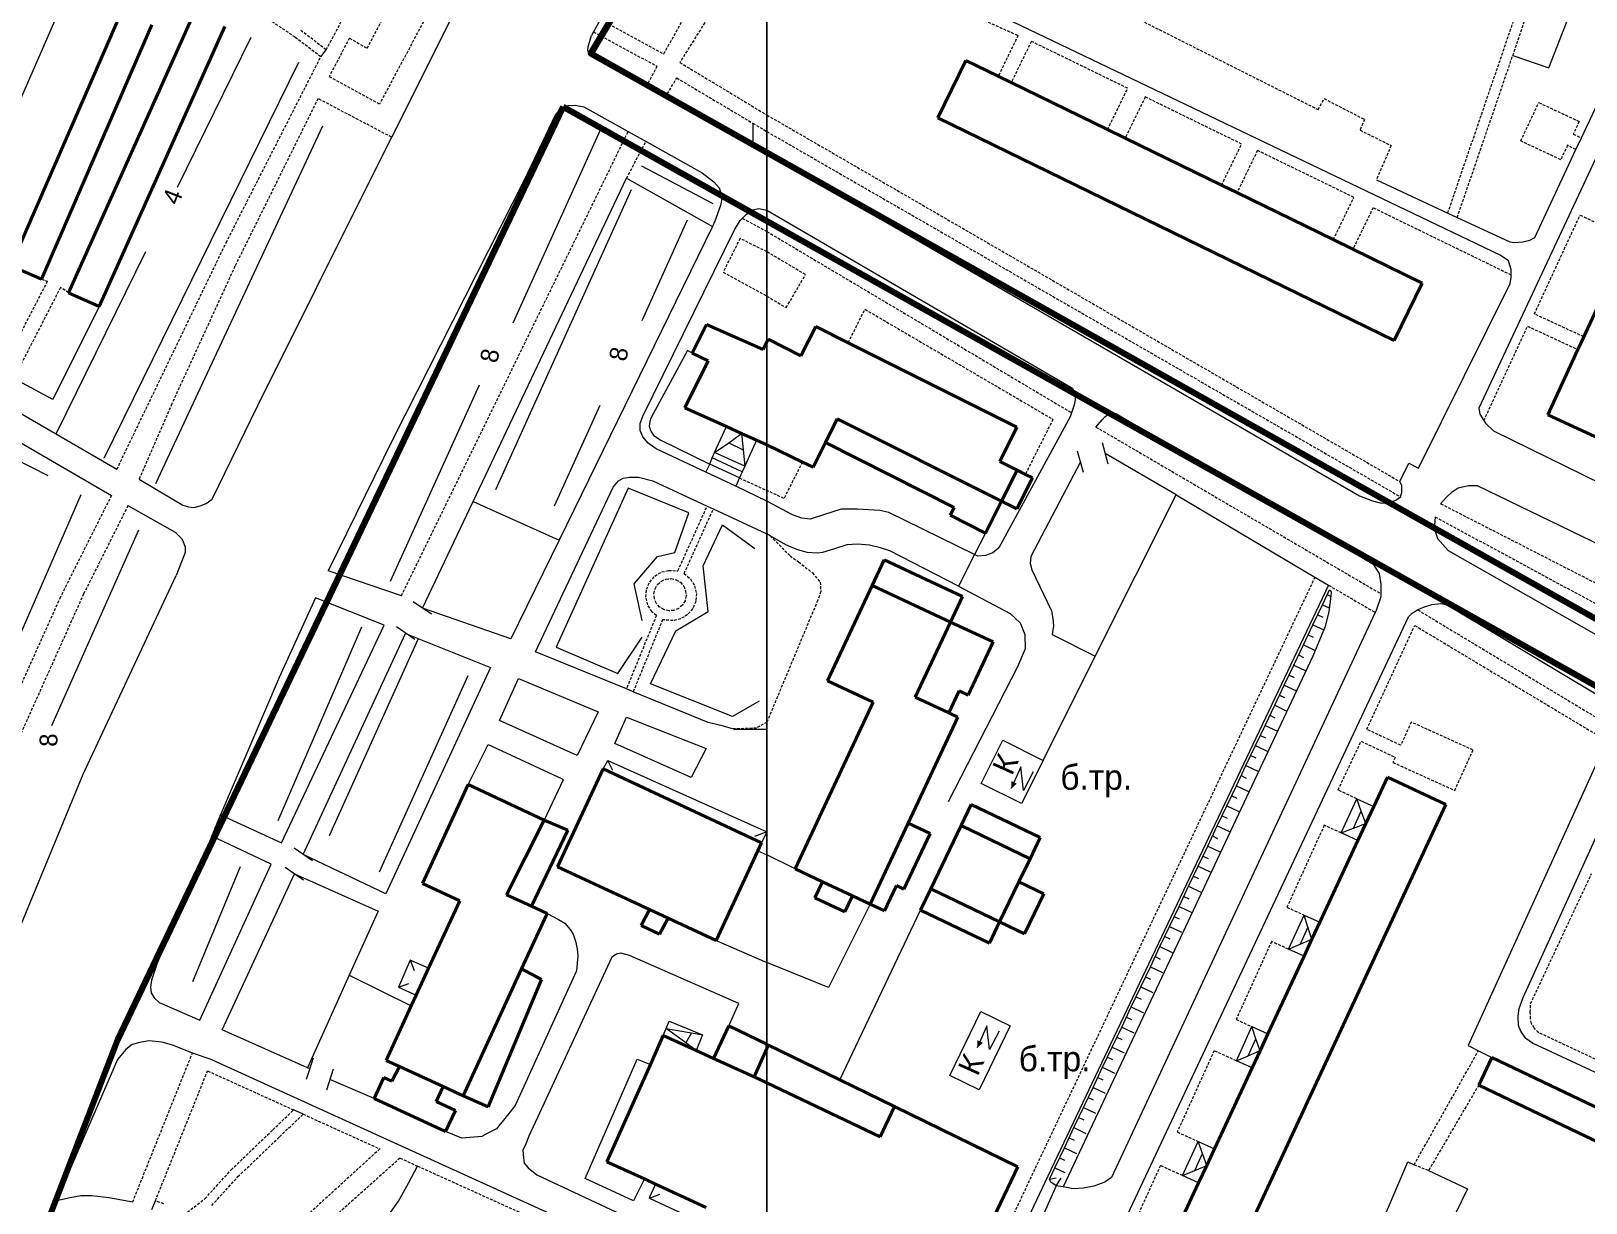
# Model space of a CAD drawing. Extents: x 1000 to 4000, y -5000 to -1000.
# Drawn here: x 1867.8 to 2147.1, y -2485 to -2274.6 of the extents above; entities that cross this region are included whole.
import ezdxf
from ezdxf.enums import TextEntityAlignment as Align

# ---------------------------------------------------------------- set-up
doc = ezdxf.new("R2010")
doc.units = 0
doc.header["$MEASUREMENT"] = 0
doc.linetypes.add('DASHED', pattern=[0.75, 0.5, -0.25])
for name, color, linetype in [('1', 7, 'CONTINUOUS'), ('11', 7, 'CONTINUOUS'), ('16', 7, 'CONTINUOUS'), ('17', 7, 'CONTINUOUS'), ('24', 7, 'CONTINUOUS'), ('37', 7, 'CONTINUOUS'), ('40', 7, 'CONTINUOUS'), ('42', 7, 'CONTINUOUS'), ('6', 7, 'CONTINUOUS'), ('7', 7, 'CONTINUOUS'), ('границы команд_1', 10, 'CONTINUOUS')]:
    doc.layers.add(name, color=color, linetype=linetype)
doc.styles.get("Standard").update_dxf_attribs({"font": 'txt', "height": 0.2})

msp = doc.modelspace()

# ---------------------------------------------------------------- linework, layer by layer
at = {"layer": '1', "color": 253, "linetype": 'Continuous', "lineweight": 0}
for p, q in [((2000, -3000), (2000, -2000)), ((2000, -2000), (2000, -3000)), ((2000, -2400), (1994.04, -2400))]:
    msp.add_line(p, q, dxfattribs=at)
at = {"layer": '11', "color": 253, "linetype": 'Continuous', "lineweight": 0}
for p, q in [((1947.22, -2359.03), (1974.78, -2300.99)), ((1974.78, -2300.99), (1990.21, -2309.64)), ((1880.03, -2324.02), (1871.68, -2340.71)), ((1871.68, -2340.71), (1864.67, -2336.97)), ((2061.31, -2352.36), (2060.27, -2348.5)), ((2056.34, -2351.93), (2047.39, -2368.92)), ((2056.87, -2353.86), (2055.82, -2350)), ((2073.51, -2357.83), (2060.78, -2350.44)), ((1938.12, -2378.19), (1947.22, -2359.03)), ((2059, -2386.82), (2073.51, -2357.83)), ((2073.51, -2357.83), (2098.46, -2372.64)), ((2039.26, -2364.74), (2037.31, -2368.59)), ((2037.31, -2368.59), (2034.43, -2374.27)), ((2047.39, -2368.92), (2047.3, -2370.22)), ((2047.3, -2370.22), (2047.58, -2371.34)), ((2047.58, -2371.34), (2051.11, -2378.69)), ((2034.43, -2374.27), (2043.72, -2379.2)), ((2100.92, -2374.1), (2050.45, -2480.23)), ((2098.46, -2372.64), (2100.92, -2374.1)), ((1939.76, -2379.32), (1936.47, -2377.06)), ((2043.72, -2379.2), (2045.49, -2380.87)), ((2051.11, -2378.69), (2051.39, -2380.08)), ((1936.75, -2383.86), (1933.45, -2381.59)), ((2045.49, -2380.87), (2046.32, -2382.92)), ((2051.48, -2381.38), (2051.26, -2382.94)), ((2051.39, -2380.08), (2051.48, -2381.38)), ((1916.71, -2422.45), (1935.06, -2382.79)), ((2046.42, -2385.52), (2045.02, -2388.77)), ((2046.32, -2382.92), (2046.42, -2385.52)), ((2051.26, -2382.94), (2059, -2386.82)), ((2049.61, -2405.57), (2059, -2386.82)), ((2045.02, -2388.77), (2032.58, -2413.01)), ((1918.36, -2423.58), (1915.06, -2421.32)), ((1998.38, -2421.79), (2000, -2422.54)), ((2005.08, -2425.04), (2000, -2422.54)), ((1902.12, -2453.97), (1915.1, -2425.93)), ((1916.75, -2427.06), (1913.45, -2424.8)), ((2018.57, -2431.35), (2011.07, -2446.34)), ((2013.1, -2462.94), (2027.6, -2432.44)), ((1990.89, -2437.9), (2000, -2441.83)), ((2011.07, -2446.34), (2000, -2441.83)), ((1917.45, -2460.76), (1902.12, -2453.97)), ((1918.48, -2459.04), (1917.25, -2462.84)), ((1917.87, -2460.94), (1917.45, -2460.76)), ((1922.1, -2460.99), (1920.87, -2464.8)), ((1929.45, -2466.28), (1921.49, -2462.89)), ((2050.45, -2480.23), (2037.28, -2508.22))]:
    msp.add_line(p, q, dxfattribs=at)
at = {"layer": '16', "color": 253, "linetype": 'Continuous', "lineweight": 0}
for p, q in [((2038.49, -2409.68), (2042.36, -2401.94)), ((2042.36, -2401.94), (2049.61, -2405.57)), ((2045.64, -2406.72), (2043.91, -2410.63)), ((2046.11, -2410.94), (2045.64, -2406.72)), ((2049.61, -2405.57), (2045.74, -2413.3)), ((2047.82, -2407.63), (2046.11, -2410.94)), ((2045.74, -2413.3), (2038.49, -2409.68)), ((2032.87, -2462.12), (2038.45, -2450.68)), ((2038.45, -2450.68), (2043.71, -2453.25)), ((2039.54, -2453.25), (2037.8, -2457.16)), ((2043.71, -2453.25), (2038.14, -2464.69)), ((2040.01, -2457.47), (2039.54, -2453.25)), ((2041.72, -2454.16), (2040.01, -2457.47)), ((2038.14, -2464.69), (2032.87, -2462.12))]:
    msp.add_line(p, q, dxfattribs=at)
for points in [[(2043.91, -2410.63), (2044.89, -2409.73), (2043.91, -2409.27)], [(2037.8, -2457.16), (2038.79, -2456.26), (2037.81, -2455.8)]]:
    msp.add_solid(points, dxfattribs=at)
at = {"layer": '24', "color": 253, "linetype": 'Continuous', "lineweight": 0}
for p, q in [((2194.47, -2199.95), (2127.9, -2342.32)), ((1982.03, -2250.86), (1968.83, -2274.71)), ((1879.05, -2256.63), (1848.83, -2325.81)), ((2146.35, -2293.76), (2164.55, -2254.97)), ((1932.59, -2293.64), (1946.81, -2265.29)), ((2131.76, -2314.83), (2042.9, -2272.29)), ((1967.88, -2277.36), (1968.48, -2275.36)), ((1968.83, -2274.71), (1968.48, -2275.36)), ((1919.85, -2279.18), (1920.82, -2277.92)), ((1967.85, -2278.11), (1967.88, -2277.36)), ((1968.17, -2278.75), (1967.85, -2278.11)), ((1968.95, -2279.46), (1968.17, -2278.75)), ((1978.26, -2284.57), (1968.95, -2279.46)), ((1981.71, -2286.47), (1978.26, -2284.57)), ((1997.48, -2295.13), (1981.71, -2286.47)), ((1961.99, -2289.55), (1956.4, -2301.36)), ((1961.99, -2289.55), (1963, -2288.47)), ((1963, -2288.47), (1964.37, -2287.95)), ((1964.37, -2287.95), (1965.53, -2287.9)), ((1965.53, -2287.9), (1967.09, -2288.15)), ((1967.09, -2288.15), (1975.08, -2292.6)), ((1975.08, -2292.6), (1978.28, -2294.38)), ((1929.69, -2299.41), (1932.59, -2293.64)), ((1978.28, -2294.38), (1988.39, -2300)), ((2000, -2296.52), (1997.48, -2295.13)), ((2137.95, -2311.65), (2145.36, -2295.86)), ((2145.36, -2295.86), (2146.35, -2293.76)), ((2000, -2296.52), (2106.45, -2358.04)), ((1908.54, -2341.83), (1929.69, -2299.41)), ((1956.4, -2301.36), (1932.81, -2347.85)), ((1988.39, -2300), (1990.44, -2301.62)), ((1990.44, -2301.62), (1991.4, -2302.75)), ((2109.49, -2301.28), (2122.32, -2307.26)), ((1991.4, -2302.75), (1991.93, -2304.32)), ((1991.93, -2304.32), (1991.68, -2305.9)), ((1991.68, -2305.9), (1990.65, -2308.73)), ((1996.27, -2307.51), (1997.49, -2306.69)), ((1997.49, -2306.69), (1998.47, -2306.45)), ((1998.47, -2306.45), (2000, -2306.71)), ((2000, -2306.71), (2054.88, -2338.68)), ((2122.32, -2307.26), (2124.03, -2308.05)), ((1990.21, -2309.64), (1962.67, -2366)), ((1990.65, -2308.73), (1990.21, -2309.64)), ((1994.16, -2310.27), (1995.22, -2308.56)), ((1995.22, -2308.56), (1995.58, -2308.2)), ((1995.58, -2308.2), (1996.27, -2307.51)), ((2124.03, -2308.05), (2133.45, -2312.44)), ((1977.72, -2343.71), (1994.16, -2310.27)), ((2133.45, -2312.44), (2134.33, -2312.54)), ((2134.33, -2312.54), (2135.8, -2312.44)), ((2135.8, -2312.44), (2137.07, -2312.14)), ((2137.07, -2312.14), (2137.95, -2311.65)), ((2133.23, -2315.81), (2131.76, -2314.83)), ((2133.72, -2317.38), (2133.23, -2315.81)), ((2133.72, -2318.4), (2133.72, -2317.38)), ((2133.72, -2318.75), (2133.72, -2318.4)), ((2117.05, -2353.05), (2133.52, -2319.93)), ((2133.52, -2319.93), (2133.72, -2318.75)), ((1985.71, -2331.94), (1979.15, -2344.06)), ((1986.59, -2332.39), (1985.71, -2331.94)), ((2054.88, -2338.68), (2055.41, -2339.68)), ((2055.41, -2340.79), (2055.23, -2341.72)), ((2055.41, -2339.68), (2055.41, -2340.79)), ((1862.48, -2341.22), (1883.21, -2353.26)), ((1900.36, -2358.65), (1908.54, -2341.83)), ((2054.74, -2343.12), (2054.49, -2343.86)), ((2055.23, -2341.72), (2054.74, -2343.12)), ((2060.77, -2343.8), (2061.33, -2343.43)), ((2061.33, -2343.43), (2061.98, -2343.24)), ((2061.98, -2343.24), (2062.71, -2343.26)), ((2062.71, -2343.26), (2108.86, -2370.25)), ((2127.9, -2342.32), (2128.1, -2343.39)), ((2128.1, -2343.39), (2128.81, -2344.53)), ((1861.12, -2345.72), (1882.24, -2357.95)), ((1977.21, -2345.06), (1977.72, -2343.71)), ((1977.21, -2346.28), (1977.21, -2345.06)), ((1977.69, -2347.42), (1977.21, -2346.28)), ((1978.98, -2344.71), (1978.82, -2345.52)), ((1978.82, -2345.52), (1979.15, -2346.41)), ((1979.15, -2344.06), (1978.98, -2344.71)), ((1979.15, -2346.41), (1979.63, -2347.15)), ((2054.49, -2343.86), (2041.66, -2367.38)), ((2059.12, -2345.68), (2060.26, -2344.36)), ((2060.26, -2344.36), (2060.77, -2343.8)), ((2128.81, -2344.53), (2129.08, -2344.96)), ((2129.08, -2344.96), (2130.55, -2346.34)), ((2130.55, -2346.34), (2154.53, -2358.17)), ((1932.81, -2347.85), (1921.18, -2371.53)), ((1978.67, -2348.56), (1977.69, -2347.42)), ((1980.13, -2349.62), (1978.67, -2348.56)), ((1979.63, -2347.15), (1980.85, -2347.96)), ((1980.85, -2347.96), (1989.77, -2352.33)), ((1989.04, -2353.77), (1980.13, -2349.62)), ((1974.17, -2354.87), (1975.31, -2354.7)), ((1975.31, -2354.7), (1976.93, -2354.7)), ((1976.93, -2354.7), (1979.53, -2355.35)), ((2113.69, -2355.46), (2115.32, -2352.19)), ((2115.32, -2352.19), (2117.05, -2353.05)), ((1887.19, -2355.07), (1895.09, -2359.71)), ((1958.42, -2386.06), (1972.38, -2356.49)), ((1972.38, -2356.49), (1973.36, -2355.35)), ((1973.36, -2355.35), (1974.17, -2354.87)), ((1979.53, -2355.35), (1989.26, -2359.88)), ((2000, -2358.99), (1994.4, -2356.28)), ((2114.07, -2356.27), (2113.69, -2355.46)), ((2113.81, -2358.2), (2114.07, -2357.45)), ((2114.07, -2357.45), (2114.07, -2356.27)), ((2122.11, -2358.27), (2123.09, -2357.29)), ((2123.09, -2357.29), (2124.17, -2356.6)), ((2124.17, -2356.6), (2126.03, -2356.21)), ((2126.03, -2356.21), (2127.6, -2356.21)), ((2127.6, -2356.21), (2150.12, -2367.09)), ((1885.21, -2359.8), (1893.7, -2364.59)), ((1895.09, -2359.71), (1896.07, -2359.99)), ((1896.07, -2359.99), (1897.04, -2360.13)), ((1897.04, -2360.13), (1898.15, -2359.85)), ((1898.15, -2359.85), (1899.27, -2359.43)), ((1899.27, -2359.43), (1900.36, -2358.65)), ((1989.26, -2359.88), (1990.37, -2360.4)), ((1990.37, -2360.4), (2000, -2364.89)), ((2004.62, -2361.48), (2000, -2358.99)), ((2106.45, -2358.04), (2108.77, -2358.96)), ((2108.77, -2358.96), (2110.43, -2359.36)), ((2110.43, -2359.36), (2111.9, -2359.26)), ((2111.9, -2359.26), (2112.99, -2358.81)), ((2112.99, -2358.81), (2113.81, -2358.2)), ((2121.04, -2359.45), (2122.11, -2358.27)), ((2006.3, -2362.03), (2004.62, -2361.48)), ((2007.79, -2362.22), (2006.3, -2362.03)), ((2010.19, -2361.47), (2007.79, -2362.22)), ((2013.32, -2360.43), (2010.19, -2361.47)), ((2016.25, -2360.43), (2013.32, -2360.43)), ((2020.31, -2360.68), (2016.25, -2360.43)), ((2021.88, -2361.05), (2020.31, -2360.68)), ((2037.31, -2368.59), (2021.88, -2361.05)), ((2120.05, -2361.81), (2119.96, -2363.28)), ((1893.7, -2364.59), (1894.81, -2365.7)), ((1894.81, -2365.7), (1895.09, -2366.12)), ((2000.6, -2365.23), (2000, -2364.89)), ((2003.41, -2366.85), (2000.6, -2365.23)), ((2119.96, -2363.28), (2120.05, -2364.36)), ((2120.05, -2364.36), (2120.45, -2365.73)), ((2120.45, -2365.73), (2122.42, -2367.85)), ((1895.51, -2368.21), (1893.85, -2372.37)), ((1895.09, -2366.12), (1895.51, -2367.23)), ((1895.51, -2367.23), (1895.51, -2368.21)), ((1962.67, -2366), (1954.01, -2383.74)), ((2005.36, -2367.68), (2003.41, -2366.85)), ((2007.22, -2368.24), (2005.36, -2367.68)), ((2009.08, -2368.34), (2007.22, -2368.24)), ((2009.99, -2368.21), (2009.08, -2368.34)), ((2012.13, -2367.56), (2009.99, -2368.21)), ((2014.36, -2366.81), (2012.13, -2367.56)), ((2016.26, -2366.69), (2014.36, -2366.81)), ((2018.45, -2366.91), (2016.26, -2366.69)), ((2020.4, -2367.37), (2018.45, -2366.91)), ((2022.07, -2367.93), (2020.4, -2367.37)), ((2034.43, -2374.27), (2022.07, -2367.93)), ((2037.87, -2368.86), (2037.31, -2368.59)), ((2039.26, -2368.76), (2037.87, -2368.86)), ((2040.56, -2368.3), (2039.26, -2368.76)), ((2041.66, -2367.38), (2040.56, -2368.3)), ((2122.42, -2367.85), (2158.59, -2388.46)), ((1934.32, -2375.99), (1921.18, -2371.53)), ((2108.86, -2370.25), (2109.99, -2371.97)), ((1877.14, -2408.02), (1893.85, -2372.37)), ((2109.99, -2371.97), (2110.27, -2373.92)), ((2110.27, -2373.92), (2110.27, -2375.6)), ((1918.87, -2376.38), (1912.36, -2390.66)), ((1931.23, -2381.26), (1918.87, -2376.38)), ((2110.27, -2376.15), (2109.43, -2378.66)), ((2110.27, -2375.6), (2110.27, -2376.15)), ((1954.01, -2383.74), (1938.12, -2378.19)), ((2059.4, -2498.58), (2115.29, -2379.79)), ((2109.29, -2378.97), (2061.91, -2480.45)), ((2109.43, -2378.66), (2109.29, -2378.97)), ((2115.29, -2379.79), (2115.94, -2379.14)), ((2115.94, -2379.14), (2116.91, -2378.52)), ((2116.91, -2378.52), (2117.98, -2378.02)), ((2117.98, -2378.02), (2119.47, -2377.56)), ((2119.47, -2377.56), (2121.07, -2377.39)), ((2121.07, -2377.39), (2122.23, -2377.59)), ((2122.23, -2377.59), (2150.74, -2394.7)), ((1912.8, -2420.34), (1931.23, -2381.26)), ((1935.06, -2382.79), (1950.35, -2388.89)), ((1974.75, -2392.73), (1958.42, -2386.06)), ((1912.36, -2390.66), (1901.85, -2415.34)), ((1950.35, -2388.89), (1931.51, -2429.54)), ((1951.94, -2398.4), (1955.39, -2390.84)), ((1955.39, -2390.84), (1969.68, -2396.86)), ((1975.97, -2393.23), (1974.75, -2392.73)), ((1989.43, -2398.73), (1975.97, -2393.23)), ((1965.9, -2404.66), (1951.94, -2398.4)), ((1969.68, -2396.86), (1965.9, -2404.66)), ((1972.69, -2402.53), (1974.75, -2397.81)), ((1974.75, -2397.81), (1989.09, -2403.42)), ((1992.19, -2399.38), (1989.43, -2398.73)), ((1993.81, -2399.87), (1992.19, -2399.38)), ((2150.89, -2402.02), (2125.98, -2456.76)), ((1946.3, -2409.91), (1949.91, -2402.71)), ((1949.91, -2402.71), (1963.22, -2408.88)), ((1986.41, -2408.62), (1972.69, -2402.53)), ((1989.09, -2403.42), (1986.41, -2408.62)), ((2135.89, -2448.16), (2156.43, -2402.8)), ((1856.71, -2457.51), (1877.14, -2408.02)), ((1963.38, -2409.05), (1959.97, -2416.27)), ((1963.22, -2408.88), (1963.38, -2409.05)), ((1901.85, -2415.34), (1900.25, -2419.19)), ((1901.85, -2415.34), (1912.8, -2420.34)), ((1900.25, -2419.19), (1890.46, -2441.99)), ((1910.94, -2424.21), (1900.25, -2419.19)), ((1898.13, -2452.2), (1910.94, -2424.21)), ((1931.51, -2429.54), (1916.71, -2422.45)), ((1915.1, -2425.93), (1930.14, -2432.66)), ((1930.14, -2432.66), (1924.95, -2444.15)), ((1960.51, -2433.05), (1962.57, -2434.11)), ((1962.57, -2434.11), (1963.68, -2434.81)), ((1963.68, -2434.81), (1964.66, -2435.92)), ((1964.66, -2435.92), (1965.21, -2436.76)), ((1965.21, -2436.76), (1965.63, -2438.01)), ((1965.63, -2438.01), (1965.91, -2439.41)), ((1972.11, -2440.89), (1957.25, -2473.03)), ((1966.05, -2440.66), (1965.77, -2443.32)), ((1965.91, -2439.41), (1966.05, -2440.66)), ((1972.95, -2440.34), (1972.11, -2440.89)), ((1973.78, -2440.2), (1972.95, -2440.34)), ((1975.32, -2440.61), (1973.78, -2440.2)), ((1994.93, -2449.21), (1975.32, -2440.61)), ((1890.46, -2441.99), (1889.45, -2445.05)), ((1924.95, -2444.15), (1917.45, -2460.76)), ((1924.95, -2444.15), (1936.09, -2449.66)), ((1965.77, -2443.32), (1954.77, -2467.54)), ((1889.45, -2445.05), (1889.28, -2446.27)), ((1889.28, -2446.27), (1889.36, -2447.32)), ((1889.36, -2447.32), (1889.93, -2448.22)), ((1889.93, -2448.22), (1890.83, -2449.03)), ((1890.83, -2449.03), (1898.13, -2452.2)), ((1993.18, -2453.2), (1994.93, -2449.21)), ((2135.14, -2450.11), (2135.89, -2448.16)), ((2134.96, -2451.51), (2135.14, -2450.11)), ((2135.05, -2453.18), (2134.96, -2451.51)), ((2135.42, -2454.2), (2135.05, -2453.18)), ((2136.35, -2455.5), (2135.42, -2454.2)), ((1884.82, -2457.49), (1883.34, -2459.3)), ((1885.95, -2456.59), (1884.82, -2457.49)), ((1887.33, -2456.19), (1885.95, -2456.59)), ((1888.96, -2455.94), (1887.33, -2456.19)), ((1890.78, -2456.09), (1888.96, -2455.94)), ((1891.57, -2456.2), (1890.78, -2456.09)), ((1893.37, -2456.76), (1891.57, -2456.2)), ((1896.77, -2458.15), (1893.37, -2456.76)), ((1900.31, -2459.32), (1896.77, -2458.15)), ((2125.98, -2456.76), (2127.83, -2457.69)), ((2127.83, -2457.69), (2130.26, -2458.91)), ((2137.56, -2456.34), (2136.35, -2455.5)), ((2181.12, -2476.73), (2137.56, -2456.34)), ((1883.34, -2459.3), (1872.35, -2484.62)), ((1900.31, -2459.32), (1975.06, -2493.3)), ((1967.37, -2480.64), (1976.69, -2459.2)), ((1976.69, -2459.2), (1979.07, -2460.16)), ((1916.67, -2469.09), (1914.97, -2468.32)), ((1953.65, -2468.94), (1952.68, -2470.19)), ((1954.77, -2467.54), (1953.65, -2468.94)), ((1951.43, -2471.73), (1950.31, -2472.28)), ((1951.84, -2471.17), (1951.43, -2471.73)), ((1952.68, -2470.19), (1951.84, -2471.17)), ((1945.16, -2473.4), (1942.28, -2472.2)), ((1948.78, -2473.12), (1945.16, -2473.4)), ((1949.76, -2472.56), (1948.78, -2473.12)), ((1950.31, -2472.28), (1949.76, -2472.56)), ((1956.69, -2474.42), (1956.13, -2475.53)), ((1957.25, -2473.03), (1956.69, -2474.42)), ((1956.13, -2475.53), (1956.27, -2476.93)), ((1956.27, -2476.93), (1956.41, -2477.91)), ((1956.41, -2477.91), (1957.11, -2478.74)), ((1957.11, -2478.74), (1958.64, -2480)), ((1958.64, -2480), (2000, -2499.25)), ((2061.91, -2480.45), (2060.7, -2481.29)), ((1976, -2484.68), (1967.37, -2480.64)), ((1977.98, -2480.73), (1976, -2484.68)), ((2051.96, -2481.94), (2047.04, -2493)), ((2053.21, -2482.16), (2051.96, -2481.94)), ((2055.03, -2482.49), (2053.21, -2482.16)), ((2056.89, -2482.4), (2055.03, -2482.49)), ((2058.75, -2482.03), (2056.89, -2482.4)), ((2060.7, -2481.29), (2058.75, -2482.03)), ((1872.35, -2484.62), (1874.8, -2484.05)), ((1874.8, -2484.05), (1876.75, -2483.72)), ((1876.75, -2483.72), (1878.69, -2483.72)), ((1878.69, -2483.72), (1881.78, -2484.05)), ((1881.78, -2484.05), (1886.05, -2484.85)), ((1889.51, -2486.22), (1890.13, -2484.66))]:
    msp.add_line(p, q, dxfattribs=at)
at = {"layer": '24', "color": 253, "linetype": 'DASHED', "lineweight": 0}
for p, q in [((2122.32, -2307.26), (2143.8, -2244.56)), ((2000, -2255.27), (1984.35, -2280.21)), ((2000, -2255.27), (2045.13, -2275.36)), ((1920.82, -2277.92), (1929.18, -2262.31)), ((1991.54, -2260.57), (1981.45, -2278.66)), ((2134, -2278.95), (2139.96, -2261.56)), ((1928.17, -2277.65), (1934.99, -2264.83)), ((1941.12, -2267.61), (1930.4, -2287.68)), ((1915.26, -2275.69), (1906.2, -2269.56)), ((2060.44, -2269.26), (2099.02, -2288.66)), ((1972.18, -2273.64), (1981.45, -2278.66)), ((1919.85, -2279.18), (1915.26, -2275.69)), ((1920.82, -2277.92), (1916.23, -2274.44)), ((1925, -2275.84), (1921.34, -2282.74)), ((1925, -2275.84), (1928.17, -2277.65)), ((1968.83, -2274.71), (1980.25, -2280.88)), ((2045.13, -2275.36), (2041.56, -2282.67)), ((2047.51, -2276.41), (2043.9, -2283.81)), ((2064.82, -2284.85), (2047.51, -2276.41)), ((1902.84, -2312.56), (1919.85, -2279.18)), ((2124.03, -2308.05), (2134, -2278.95)), ((1980.25, -2280.88), (1978.26, -2284.57)), ((1984.35, -2280.21), (2000, -2289.64)), ((1930.4, -2287.68), (1921.34, -2282.74)), ((1981.71, -2286.47), (1983.79, -2282.99)), ((1983.79, -2282.99), (1997.48, -2291.12)), ((2061.21, -2292.25), (2064.82, -2284.85)), ((1919.35, -2286.69), (1904.43, -2316.8)), ((1932.59, -2293.64), (1919.35, -2286.69)), ((2067.97, -2286.4), (2064.37, -2293.79)), ((2085.28, -2294.85), (2067.97, -2286.4)), ((2099.02, -2288.66), (2100.1, -2286.7)), ((2100.1, -2286.7), (2107.34, -2290.42)), ((2135.44, -2294.31), (2138.68, -2287.41)), ((2138.68, -2287.41), (2145.93, -2290.81)), ((2000, -2289.64), (2113.69, -2355.46)), ((2107.34, -2290.42), (2106.56, -2292.38)), ((1934.32, -2375.99), (1975.08, -2292.6)), ((1997.48, -2291.12), (2000, -2292.62)), ((2000, -2292.62), (2113.81, -2358.2)), ((2106.56, -2292.38), (2112.14, -2295.12)), ((2145.93, -2290.81), (2144.87, -2293.06)), ((2144.87, -2293.06), (2146.35, -2293.76)), ((1974.78, -2300.99), (1978.28, -2294.38)), ((2081.68, -2302.24), (2085.28, -2294.85)), ((2088.14, -2296.01), (2084.45, -2303.59)), ((2105.45, -2304.45), (2088.14, -2296.01)), ((2112.14, -2295.12), (2109.49, -2301.28)), ((2142.62, -2297.67), (2135.44, -2294.31)), ((2143.84, -2295.07), (2142.62, -2297.67)), ((2145.36, -2295.86), (2143.84, -2295.07)), ((2101.76, -2312.03), (2105.45, -2304.45)), ((2108.9, -2306.3), (2105.27, -2313.74)), ((2133.72, -2318.4), (2108.9, -2306.3)), ((1995.58, -2308.2), (2000, -2310.57)), ((2137.88, -2325.37), (2146.09, -2307.62)), ((2146.09, -2307.62), (2154.96, -2311.72)), ((1883.21, -2353.26), (1902.84, -2312.56)), ((1995.18, -2311.81), (1992.13, -2317.88)), ((2000, -2314.22), (1995.18, -2311.81)), ((2000, -2310.57), (2054.74, -2343.12)), ((2006.93, -2318.3), (2000, -2314.22)), ((1904.43, -2316.8), (1893.08, -2341.52)), ((1992.13, -2317.88), (2000, -2322.18)), ((2003.46, -2324.24), (2006.93, -2318.3)), ((1870.71, -2319.51), (1862.35, -2335.73)), ((1873.08, -2320.63), (1864.67, -2336.97)), ((1869.65, -2319.13), (1870.71, -2319.51)), ((1874.54, -2321.55), (1873.08, -2320.63)), ((2000, -2322.18), (2003.46, -2324.24)), ((2014.6, -2330.54), (2017.61, -2324.54)), ((2017.61, -2324.54), (2051.39, -2344.3)), ((2146.76, -2329.47), (2137.88, -2325.37)), ((2128.81, -2344.53), (2136.65, -2327.58)), ((2136.65, -2327.58), (2145.7, -2331.76)), ((1893.08, -2341.52), (1887.19, -2355.07)), ((2051.39, -2344.3), (2046.43, -2354.18)), ((2059.12, -2345.68), (2110.27, -2375.6)), ((2006.38, -2351.97), (2003.06, -2358.51)), ((1995.05, -2354.83), (2000, -2357.08)), ((2003.06, -2358.51), (2000, -2357.08)), ((1882.24, -2357.95), (1873.06, -2376.22)), ((1885.21, -2359.8), (1877.24, -2375.66)), ((1984.01, -2371.5), (1989.26, -2359.88)), ((1985.13, -2371.99), (1990.37, -2360.4)), ((2121.04, -2359.45), (2149.78, -2374.15)), ((2120.05, -2361.81), (2215.87, -2413.61)), ((2000.6, -2365.23), (2004.15, -2368.8)), ((1981.08, -2371.7), (1982.33, -2371.45)), ((1982.33, -2371.45), (1984.01, -2371.5)), ((2004.15, -2368.8), (2005.68, -2369.91)), ((2005.68, -2369.91), (2008.19, -2371.87)), ((1978.39, -2374.83), (1978.94, -2373.52)), ((1978.94, -2373.52), (1979.87, -2372.44)), ((1979.87, -2372.44), (1981.08, -2371.7)), ((1979.9, -2374.72), (1980.36, -2373.94)), ((1980.36, -2373.94), (1981.04, -2373.35)), ((1981.04, -2373.35), (1981.88, -2372.99)), ((1981.88, -2372.99), (1982.78, -2372.91)), ((1982.78, -2372.91), (1983.67, -2373.11)), ((1983.67, -2373.11), (1984.45, -2373.57)), ((1984.45, -2373.57), (1985.05, -2374.25)), ((1985.05, -2374.25), (1985.4, -2375.09)), ((1985.13, -2371.99), (1986.27, -2372.97)), ((1986.27, -2372.97), (1987.01, -2374.18)), ((1987.01, -2374.18), (1987.34, -2375.57)), ((2008.19, -2371.87), (2009.58, -2373.54)), ((2009.58, -2373.54), (2009.67, -2375.22)), ((2098.46, -2372.64), (2048.09, -2479.02)), ((2100.92, -2374.1), (2109.29, -2378.97)), ((1873.06, -2376.22), (1859.44, -2406.55)), ((1877.24, -2375.66), (1863.61, -2405.99)), ((1978.27, -2376.25), (1978.39, -2374.83)), ((1978.6, -2377.63), (1978.27, -2376.25)), ((1979.7, -2375.61), (1979.9, -2374.72)), ((1979.78, -2376.51), (1979.7, -2375.61)), ((1980.14, -2377.35), (1979.78, -2376.51)), ((1985.29, -2376.88), (1984.82, -2377.66)), ((1985.49, -2375.99), (1985.29, -2376.88)), ((1985.4, -2375.09), (1985.49, -2375.99)), ((1987.22, -2376.98), (1986.67, -2378.3)), ((1987.34, -2375.57), (1987.22, -2376.98)), ((2009.12, -2376.8), (2000, -2398.66)), ((2009.67, -2375.22), (2009.12, -2376.8)), ((1980.14, -2379.54), (1974.75, -2392.73)), ((1979.34, -2378.85), (1978.6, -2377.63)), ((1980.14, -2379.54), (1979.34, -2378.85)), ((1980.73, -2378.03), (1980.14, -2377.35)), ((1981.52, -2378.49), (1980.73, -2378.03)), ((1982.4, -2378.7), (1981.52, -2378.49)), ((1983.3, -2378.61), (1982.4, -2378.7)), ((1984.14, -2378.25), (1983.3, -2378.61)), ((1984.82, -2377.66), (1984.14, -2378.25)), ((1985.75, -2379.37), (1984.53, -2380.11)), ((1986.67, -2378.3), (1985.75, -2379.37)), ((2116.91, -2378.52), (2151.9, -2399.57)), ((1981.26, -2380.29), (1975.97, -2393.23)), ((1983.15, -2380.44), (1981.26, -2380.29)), ((1984.53, -2380.11), (1983.15, -2380.44)), ((2107.78, -2399.97), (2116.39, -2381.32)), ((2116.39, -2381.32), (2150.89, -2402.02)), ((2000, -2398.66), (1998.13, -2399.75)), ((2115.76, -2398.67), (2113.87, -2402.84)), ((2126.86, -2403.7), (2115.76, -2398.67)), ((1995.11, -2399.87), (1993.81, -2399.87)), ((1998.13, -2399.75), (1995.11, -2399.87)), ((2102.62, -2410.88), (2106.75, -2402.11)), ((2106.75, -2402.11), (2112.89, -2405)), ((2113.87, -2402.84), (2107.78, -2399.97)), ((2112.89, -2405), (2112.48, -2405.92)), ((2123.57, -2410.95), (2126.86, -2403.7)), ((2112.48, -2405.92), (2123.57, -2410.95)), ((2105.96, -2412.45), (2102.62, -2410.88)), ((1900.25, -2419.19), (1901.85, -2415.34)), ((2100.13, -2417.2), (2093.43, -2431.93)), ((2103.18, -2418.59), (2100.13, -2417.2)), ((2137.21, -2449.22), (2148.16, -2425.89)), ((2093.43, -2431.93), (2096.5, -2433.32)), ((2090.66, -2438.08), (2084.3, -2452.09)), ((2093.71, -2439.46), (2090.66, -2438.08)), ((2137.14, -2450.78), (2137.21, -2449.22)), ((2084.3, -2452.09), (2087.12, -2453.37)), ((2137.19, -2451.94), (2137.14, -2450.78)), ((2137.37, -2452.82), (2137.19, -2451.94)), ((2137.84, -2453.61), (2137.37, -2452.82)), ((2138.6, -2454.42), (2137.84, -2453.61)), ((2163.11, -2465.89), (2138.6, -2454.42)), ((1886.05, -2484.85), (1896.77, -2458.15)), ((2080.35, -2457.7), (2073.72, -2472.29)), ((2084.34, -2459.51), (2080.35, -2457.7)), ((2116.27, -2478.2), (2127.83, -2457.69)), ((1890.13, -2484.66), (1899.5, -2461.32)), ((1899.5, -2461.32), (1914.97, -2468.32)), ((2127.89, -2463.86), (2118.87, -2479.22)), ((1911.23, -2471.91), (1914.97, -2468.32)), ((1912.45, -2473.13), (1916.67, -2469.09)), ((1916.67, -2469.09), (1930.45, -2475.33)), ((1903.75, -2479.09), (1911.23, -2471.91)), ((1904.97, -2480.31), (1912.45, -2473.13)), ((2073.72, -2472.29), (2077.47, -2473.99)), ((1930.45, -2475.33), (1903.26, -2500.16)), ((1934.09, -2476.98), (1906.19, -2501.93)), ((1934.09, -2476.98), (1937.24, -2478.41)), ((1899.03, -2484.28), (1903.75, -2479.09)), ((1900.25, -2485.5), (1904.97, -2480.31)), ((1937.24, -2478.41), (1972.26, -2494.26)), ((2048.09, -2479.02), (2034.91, -2507.02)), ((2070.7, -2478.32), (2064.5, -2491.95)), ((2074.68, -2480.13), (2070.7, -2478.32)), ((2118.87, -2479.22), (2116.27, -2478.2)), ((1891.65, -2485.2), (1890.13, -2484.66)), ((1895.29, -2487.13), (1899.03, -2484.28))]:
    msp.add_line(p, q, dxfattribs=at)
at = {"layer": '37', "color": 253, "linetype": 'Continuous', "lineweight": 0}
for p, q in [((2099.82, -2377.59), (2101.09, -2374.9)), ((2100.67, -2375.78), (2101.32, -2376.09)), ((2101.33, -2376.03), (2100.96, -2378.82)), ((2101.09, -2374.9), (2101.28, -2375.02)), ((2101.28, -2375.02), (2101.39, -2375.32)), ((2101.39, -2375.32), (2101.33, -2376.03)), ((2098.1, -2381.2), (2099.82, -2377.59)), ((2098.96, -2379.39), (2099.86, -2379.82)), ((2099.82, -2377.59), (2101.04, -2378.17)), ((2100.96, -2378.82), (2100.31, -2381.51)), ((2096.38, -2384.81), (2098.1, -2381.2)), ((2100.31, -2381.51), (2098.08, -2386.81)), ((2098.1, -2381.2), (2100.05, -2382.12)), ((2094.66, -2388.42), (2096.38, -2384.81)), ((2096.38, -2384.81), (2098.5, -2385.82)), ((2097.24, -2383), (2098.14, -2383.43)), ((2098.08, -2386.81), (2053.21, -2482.16)), ((2095.52, -2386.62), (2096.42, -2387.05)), ((2092.94, -2392.03), (2094.66, -2388.42)), ((2093.8, -2390.23), (2094.71, -2390.66)), ((2094.66, -2388.42), (2096.83, -2389.45)), ((2091.23, -2395.65), (2092.94, -2392.03)), ((2092.09, -2393.84), (2092.99, -2394.27)), ((2092.94, -2392.03), (2095.13, -2393.07)), ((2089.51, -2399.26), (2091.23, -2395.65)), ((2091.23, -2395.65), (2093.43, -2396.69)), ((2087.79, -2402.87), (2089.51, -2399.26)), ((2089.51, -2399.26), (2091.72, -2400.31)), ((2090.37, -2397.45), (2091.27, -2397.88)), ((2088.65, -2401.07), (2089.55, -2401.49)), ((2086.07, -2406.48), (2087.79, -2402.87)), ((2086.93, -2404.68), (2087.84, -2405.11)), ((2087.79, -2402.87), (2090.02, -2403.93)), ((2084.36, -2410.1), (2086.07, -2406.48)), ((2086.07, -2406.48), (2088.32, -2407.55)), ((2082.64, -2413.71), (2084.36, -2410.1)), ((2084.36, -2410.1), (2086.52, -2411.13)), ((2085.21, -2408.29), (2086.12, -2408.72)), ((2083.5, -2411.9), (2084.4, -2412.33)), ((2080.92, -2417.32), (2082.64, -2413.71)), ((2081.78, -2415.51), (2082.68, -2415.94)), ((2082.64, -2413.71), (2084.8, -2414.74)), ((2079.2, -2420.93), (2080.92, -2417.32)), ((2080.92, -2417.32), (2083.09, -2418.35)), ((2077.48, -2424.55), (2079.2, -2420.93)), ((2079.2, -2420.93), (2081.37, -2421.96)), ((2080.06, -2419.13), (2080.96, -2419.56)), ((2075.77, -2428.16), (2077.48, -2424.55)), ((2077.48, -2424.55), (2079.65, -2425.58)), ((2078.34, -2422.74), (2079.25, -2423.17)), ((2076.62, -2426.35), (2077.53, -2426.78)), ((2074.05, -2431.77), (2075.77, -2428.16)), ((2074.91, -2429.97), (2075.81, -2430.39)), ((2075.77, -2428.16), (2077.93, -2429.19)), ((2072.33, -2435.38), (2074.05, -2431.77)), ((2074.05, -2431.77), (2076.22, -2432.8)), ((2070.61, -2438.99), (2072.33, -2435.38)), ((2072.33, -2435.38), (2074.5, -2436.41)), ((2073.19, -2433.58), (2074.09, -2434.01)), ((2071.47, -2437.19), (2072.38, -2437.62)), ((2068.89, -2442.61), (2070.61, -2438.99)), ((2069.75, -2440.8), (2070.66, -2441.23)), ((2070.61, -2438.99), (2072.78, -2440.03)), ((2067.18, -2446.22), (2068.89, -2442.61)), ((2068.89, -2442.61), (2071.06, -2443.64)), ((2065.46, -2449.83), (2067.18, -2446.22)), ((2067.18, -2446.22), (2069.34, -2447.25)), ((2068.04, -2444.41), (2068.94, -2444.84)), ((2066.32, -2448.03), (2067.22, -2448.46)), ((2063.74, -2453.45), (2065.46, -2449.83)), ((2064.6, -2451.64), (2065.5, -2452.07)), ((2065.46, -2449.83), (2067.63, -2450.86)), ((2062.02, -2457.06), (2063.74, -2453.45)), ((2062.88, -2455.25), (2063.79, -2455.68)), ((2063.74, -2453.45), (2065.91, -2454.48)), ((2060.31, -2460.67), (2062.02, -2457.06)), ((2062.02, -2457.06), (2064.19, -2458.09)), ((2058.59, -2464.28), (2060.31, -2460.67)), ((2060.31, -2460.67), (2062.47, -2461.7)), ((2061.17, -2458.86), (2062.07, -2459.29)), ((2059.45, -2462.48), (2060.35, -2462.91)), ((2056.87, -2467.89), (2058.59, -2464.28)), ((2057.73, -2466.09), (2058.63, -2466.52)), ((2058.59, -2464.28), (2060.76, -2465.31)), ((2055.15, -2471.51), (2056.87, -2467.89)), ((2056.87, -2467.89), (2059.04, -2468.93)), ((2053.44, -2475.12), (2055.15, -2471.51)), ((2055.15, -2471.51), (2057.32, -2472.54)), ((2056.01, -2469.7), (2056.91, -2470.13)), ((2054.3, -2473.31), (2055.2, -2473.74)), ((2051.72, -2478.73), (2053.44, -2475.12)), ((2052.58, -2476.93), (2053.48, -2477.36)), ((2053.44, -2475.12), (2055.6, -2476.15)), ((2050.74, -2480.79), (2051.72, -2478.73)), ((2051.72, -2478.73), (2053.51, -2479.59)), ((2050.74, -2480.79), (2051.99, -2480.55)), ((2051, -2481.28), (2050.74, -2480.79)), ((2051.96, -2481.94), (2051, -2481.28)), ((2051.96, -2481.94), (2052.84, -2480.6))]:
    msp.add_line(p, q, dxfattribs=at)
at = {"layer": '40', "color": 253, "linetype": 'Continuous', "lineweight": 0}
for p, q in [((2140.48, -2281.16), (2147.13, -2264.02)), ((1907.3, -2275.72), (1894.03, -2302.68)), ((2134, -2278.95), (2140.48, -2281.16)), ((1915.84, -2280.22), (1880.84, -2351.35)), ((1920.18, -2291.62), (1890.14, -2355.89)), ((1954.43, -2326.99), (1970.37, -2291.74)), ((1997.48, -2291.12), (1997.48, -2295.13)), ((1977.49, -2298.8), (1990.3, -2305.56)), ((1951.29, -2356.93), (1975.66, -2303.01)), ((1977.59, -2326.54), (1985.76, -2308.46)), ((1888.36, -2314.21), (1872.3, -2346.84)), ((1932.4, -2373.35), (1948.34, -2338.1)), ((1961.85, -2359.85), (1970.03, -2341.77)), ((1861.13, -2349.45), (1870.82, -2354.39)), ((1975.06, -2356.69), (1962.11, -2385.21)), ((1986, -2361.08), (1975.06, -2356.69)), ((1876.73, -2357.88), (1858.97, -2398.65)), ((1947.22, -2359.03), (1962.67, -2366)), ((1983.44, -2368.2), (1986, -2361.08)), ((1887.07, -2364.18), (1871.48, -2399.34)), ((1988.55, -2370.58), (1992.02, -2363.27)), ((1992.02, -2363.27), (1997.85, -2367.47)), ((1980.34, -2368.94), (1983.44, -2368.2)), ((1976.15, -2373.87), (1980.34, -2368.94)), ((1989.46, -2378.81), (1988.55, -2370.58)), ((1977.61, -2380.45), (1976.15, -2373.87)), ((1983.63, -2382.28), (1989.46, -2378.81)), ((1912.17, -2416.34), (1927.25, -2381.57)), ((1979.07, -2391.79), (1983.63, -2382.28)), ((1921.39, -2419.04), (1937.33, -2383.78)), ((1962.11, -2385.21), (1973.23, -2389.96)), ((1973.23, -2389.96), (1977.56, -2383.43)), ((1930.38, -2425.56), (1946.32, -2390.31)), ((1993.84, -2397.64), (1979.07, -2391.79)), ((1998.58, -2394.9), (1993.84, -2397.64)), ((1896.83, -2445.25), (1905.45, -2424.58)), ((2094.91, -2525.13), (2115.16, -2477.64)), ((2115.16, -2477.64), (2116.27, -2478.2)), ((1935.62, -2481.49), (1937.24, -2478.41)), ((2118.87, -2479.22), (2125.84, -2482.48)), ((1933.79, -2484.7), (1935.62, -2481.49)), ((2125.84, -2482.48), (2112.65, -2509.72)), ((1931.66, -2487.75), (1933.79, -2484.7))]:
    msp.add_line(p, q, dxfattribs=at)
at = {"layer": '6', "color": 253, "linetype": 'Continuous', "lineweight": 40}
for p, q in [((1864.19, -2316.75), (1884.02, -2271.1)), ((1889.49, -2273.47), (1869.65, -2319.13)), ((1874.54, -2321.55), (1897.08, -2271.27)), ((1902.58, -2273.73), (1880.03, -2324.02)), ((2030.72, -2290.16), (2035.76, -2279.84)), ((2035.76, -2279.84), (2041.56, -2282.67)), ((2041.56, -2282.67), (2043.9, -2283.81)), ((2043.9, -2283.81), (2061.21, -2292.25)), ((2112.7, -2330.15), (2030.72, -2290.16)), ((2061.21, -2292.25), (2064.37, -2293.79)), ((2064.37, -2293.79), (2081.68, -2302.24)), ((2081.68, -2302.24), (2084.45, -2303.59)), ((2084.45, -2303.59), (2101.76, -2312.03)), ((2101.76, -2312.03), (2105.27, -2313.74)), ((2146.76, -2329.47), (2154.96, -2311.72)), ((2105.27, -2313.74), (2117.74, -2319.83)), ((1869.65, -2319.13), (1864.19, -2316.75)), ((2117.74, -2319.83), (2112.7, -2330.15)), ((1880.03, -2324.02), (1874.54, -2321.55)), ((1986.59, -2332.39), (1989.16, -2327.24)), ((1989.16, -2327.24), (1999.34, -2331.73)), ((2006.11, -2332.88), (2008.76, -2327.6)), ((2008.76, -2327.6), (2014.6, -2330.54)), ((2145.7, -2331.76), (2146.76, -2329.47)), ((1989.47, -2333.8), (1986.59, -2332.39)), ((1999.34, -2331.73), (2000, -2330.36)), ((2000, -2330.36), (2000.21, -2329.92)), ((2000.21, -2329.92), (2006.11, -2332.88)), ((2014.6, -2330.54), (2044.9, -2345.73)), ((2140.28, -2343.47), (2145.7, -2331.76)), ((1985.26, -2342.23), (1989.47, -2333.8)), ((1992.73, -2345.6), (1985.26, -2342.23)), ((2151.07, -2348.46), (2140.28, -2343.47)), ((1995.43, -2346.82), (1992.73, -2345.6)), ((2012.64, -2344.19), (2010.52, -2348.43)), ((2042.16, -2359.01), (2012.64, -2344.19)), ((2044.9, -2345.73), (2041.82, -2351.86)), ((1998.12, -2348.03), (1995.43, -2346.82)), ((2000, -2348.88), (1998.12, -2348.03)), ((2006.38, -2351.97), (2000, -2348.88)), ((2010.52, -2348.43), (2008.28, -2352.88)), ((2033.63, -2360.12), (2010.52, -2348.43)), ((2008.28, -2352.88), (2006.38, -2351.97)), ((2041.82, -2351.86), (2044.95, -2353.44)), ((2044.95, -2353.44), (2042.16, -2359.01)), ((2044.91, -2360.39), (2047.7, -2354.82)), ((2046.43, -2354.18), (2044.95, -2353.44)), ((2047.7, -2354.82), (2046.43, -2354.18)), ((2033.63, -2360.12), (2032.92, -2361.53)), ((2039.26, -2364.74), (2042.16, -2359.01)), ((2042.16, -2359.01), (2044.91, -2360.39)), ((2032.92, -2361.53), (2039.26, -2364.74)), ((2021.05, -2369.55), (2018.91, -2374.13)), ((2035.12, -2376.12), (2021.05, -2369.55)), ((2010.91, -2391.24), (2018.91, -2374.13)), ((2018.91, -2374.13), (2032.97, -2380.71)), ((2032.97, -2380.71), (2035.12, -2376.12)), ((2032.97, -2380.71), (2026.65, -2394.22)), ((2040.62, -2384.28), (2032.97, -2380.71)), ((2036.17, -2393.81), (2040.62, -2384.28)), ((2019.1, -2395.07), (2010.91, -2391.24)), ((2032.69, -2397.04), (2034.56, -2393.05)), ((2034.56, -2393.05), (2036.17, -2393.81)), ((2005.08, -2425.04), (2019.1, -2395.07)), ((2026.65, -2394.22), (2032.69, -2397.04)), ((2034.28, -2397.78), (2025.37, -2416.81)), ((2032.69, -2397.04), (2034.28, -2397.78)), ((1962.39, -2424.65), (1970.56, -2407.09)), ((1970.56, -2407.09), (1999.05, -2420.34)), ((1938.1, -2427.69), (1946.3, -2409.91)), ((1946.3, -2409.91), (1959.97, -2416.27)), ((2109.02, -2413.84), (2111.48, -2408.57)), ((2111.48, -2408.57), (2122, -2413.47)), ((2036.71, -2413.47), (2034.88, -2417.27)), ((2049.09, -2419.42), (2036.71, -2413.47)), ((2122, -2413.47), (2074.83, -2514.77)), ((1959.97, -2416.27), (1953.21, -2429.68)), ((1959.97, -2416.27), (1964.24, -2418.09)), ((2107.6, -2416.89), (2109.02, -2413.84)), ((1964.24, -2418.09), (1957.7, -2431.75)), ((2025.37, -2416.81), (2018.57, -2431.35)), ((2029.35, -2418.69), (2024.61, -2428.68)), ((2025.37, -2416.81), (2029.35, -2418.69)), ((2034.88, -2417.27), (2029.43, -2428.63)), ((2034.88, -2417.27), (2047.27, -2423.21)), ((2106.18, -2419.95), (2107.6, -2416.89)), ((1998.38, -2421.79), (1990.89, -2437.9)), ((1999.05, -2420.34), (1998.38, -2421.79)), ((2047.27, -2423.21), (2049.09, -2419.42)), ((2099.35, -2434.62), (2106.18, -2419.95)), ((1978.9, -2432.33), (1962.39, -2424.65)), ((2045.26, -2427.39), (2047.27, -2423.21)), ((2010, -2427.34), (2005.08, -2425.04)), ((2008.62, -2430.21), (2010, -2427.34)), ((2015.39, -2429.86), (2010, -2427.34)), ((2041.81, -2434.57), (2045.26, -2427.39)), ((2049.73, -2429.54), (2045.26, -2427.39)), ((1944.8, -2430.78), (1938.1, -2427.69)), ((1953.21, -2429.68), (1957.7, -2431.75)), ((2013.99, -2432.78), (2008.62, -2430.21)), ((2015.39, -2429.86), (2013.99, -2432.78)), ((2018.57, -2431.35), (2015.39, -2429.86)), ((2023.29, -2428.05), (2021.15, -2432.57)), ((2024.61, -2428.68), (2023.29, -2428.05)), ((2029.43, -2428.63), (2027.6, -2432.44)), ((2029.43, -2428.63), (2041.81, -2434.57)), ((2046.28, -2436.72), (2049.73, -2429.54)), ((1939.22, -2442.86), (1944.8, -2430.78)), ((1957.7, -2431.75), (1960.51, -2433.05)), ((1978.9, -2432.33), (1977.39, -2435.22)), ((1982.25, -2433.88), (1978.9, -2432.33)), ((2021.15, -2432.57), (2018.57, -2431.35)), ((2027.6, -2432.44), (2039.98, -2438.38)), ((1960.51, -2433.05), (1955.92, -2443)), ((1977.39, -2435.22), (1980.73, -2436.75)), ((1980.73, -2436.75), (1982.25, -2433.88)), ((1990.89, -2437.9), (1982.25, -2433.88)), ((2039.98, -2438.38), (2041.81, -2434.57)), ((2041.81, -2434.57), (2046.28, -2436.72)), ((2097.93, -2437.67), (2099.35, -2434.62)), ((2096.5, -2440.73), (2097.93, -2437.67)), ((2090, -2454.68), (2096.5, -2440.73)), ((1936.97, -2447.73), (1939.22, -2442.86)), ((1955.92, -2443), (1945.4, -2465.8)), ((1955.92, -2443), (1959.52, -2444.88)), ((1959.52, -2444.88), (1949.91, -2467.75)), ((1931.58, -2459.43), (1936.09, -2449.66)), ((1936.09, -2449.66), (1936.97, -2447.73)), ((1979.07, -2460.16), (1981.38, -2454.99)), ((1981.38, -2454.99), (1987.27, -2457.67)), ((1990.39, -2459.09), (1993.18, -2453.2)), ((1993.18, -2453.2), (2000, -2456.54)), ((2088.61, -2457.69), (2090, -2454.68)), ((1987.27, -2457.67), (1990.39, -2459.09)), ((1997.68, -2462.41), (2000, -2457.31)), ((2000, -2457.31), (2000, -2456.54)), ((2000, -2456.54), (2000.31, -2456.69)), ((2000, -2457.31), (2000.31, -2456.69)), ((2000.31, -2456.69), (2013.1, -2462.94)), ((2087.16, -2460.79), (2088.61, -2457.69)), ((1933.98, -2460.54), (1931.58, -2459.43)), ((1932.63, -2463.15), (1933.98, -2460.54)), ((1941.82, -2464.15), (1933.98, -2460.54)), ((1971.24, -2477.63), (1979.07, -2460.16)), ((1990.39, -2459.09), (1997.68, -2462.41)), ((2080.39, -2475.32), (2087.16, -2460.79)), ((2127.89, -2463.86), (2130.26, -2458.91)), ((2130.26, -2458.91), (2157.48, -2471.93)), ((1929.45, -2466.28), (1931.19, -2462.52)), ((1931.19, -2462.52), (1932.63, -2463.15)), ((1997.68, -2462.41), (2000, -2463.46)), ((2000, -2463.46), (2020.35, -2473.13)), ((2013.1, -2462.94), (2022.92, -2467.73)), ((1942.28, -2472.2), (1929.45, -2466.28)), ((1941.82, -2464.15), (1940.58, -2466.83)), ((1945.4, -2465.8), (1941.82, -2464.15)), ((1949.91, -2467.75), (1945.4, -2465.8)), ((2155.11, -2476.88), (2127.89, -2463.86)), ((1940.58, -2466.83), (1944.06, -2468.45)), ((1944.06, -2468.45), (1942.28, -2472.2)), ((2020.35, -2473.13), (2022.92, -2467.73)), ((2022.92, -2467.73), (2045.07, -2478.55)), ((1977.98, -2480.73), (1971.24, -2477.63)), ((2079.01, -2478.28), (2080.39, -2475.32)), ((2045.07, -2478.55), (2032.2, -2505.61)), ((2077.55, -2481.43), (2079.01, -2478.28)), ((1979.96, -2481.64), (1977.98, -2480.73)), ((1989.07, -2485.83), (1979.96, -2481.64)), ((2071.22, -2495.01), (2077.55, -2481.43))]:
    msp.add_line(p, q, dxfattribs=at)
at = {"layer": '7', "color": 253, "linetype": 'Continuous', "lineweight": 0}
for p, q in [((1990.61, -2350.23), (1992.73, -2345.6)), ((1990.61, -2350.23), (1993.14, -2348.51)), ((1993.14, -2348.51), (1995.43, -2346.82)), ((1993.14, -2348.51), (1995.72, -2349.77)), ((1995.43, -2346.82), (1995.72, -2349.77)), ((1998.12, -2348.03), (1996.01, -2352.72)), ((1989.77, -2352.33), (1990.18, -2351.2)), ((1990.18, -2351.2), (1990.61, -2350.23)), ((1995.55, -2353.74), (1990.18, -2351.2)), ((1996.01, -2352.72), (1990.61, -2350.23)), ((1995.72, -2349.77), (1996.01, -2352.72)), ((1989.04, -2353.77), (1989.77, -2352.33)), ((1994.4, -2356.28), (1989.04, -2353.77)), ((1995.05, -2354.83), (1989.77, -2352.33)), ((1995.55, -2353.74), (1995.05, -2354.83)), ((1996.01, -2352.72), (1995.55, -2353.74)), ((1995.05, -2354.83), (1994.4, -2356.28)), ((1970.56, -2407.09), (1971.4, -2405.55)), ((1972.29, -2407.34), (1971.4, -2405.55)), ((1971.4, -2405.55), (2000, -2418.39)), ((2103.18, -2418.59), (2105.96, -2412.45)), ((2105.96, -2412.45), (2109.02, -2413.84)), ((2106.78, -2414.67), (2105.96, -2412.45)), ((2105.39, -2417.74), (2106.78, -2414.67)), ((2107.6, -2416.89), (2106.78, -2414.67)), ((2000, -2418.39), (1997.79, -2419.21)), ((2000, -2418.39), (1999.05, -2420.34)), ((2103.18, -2418.59), (2105.39, -2417.74)), ((2106.18, -2419.95), (2103.18, -2418.59)), ((2105.39, -2417.74), (2107.6, -2416.89)), ((2107.6, -2416.89), (2107.6, -2416.89)), ((2093.71, -2439.46), (2096.5, -2433.32)), ((2097.21, -2435.5), (2095.82, -2438.57)), ((2096.5, -2433.32), (2099.35, -2434.62)), ((2097.21, -2435.5), (2096.5, -2433.32)), ((2097.93, -2437.67), (2097.21, -2435.5)), ((2093.71, -2439.46), (2095.82, -2438.57)), ((2095.82, -2438.57), (2097.93, -2437.67)), ((2097.93, -2437.67), (2097.93, -2437.67)), ((2096.5, -2440.73), (2093.71, -2439.46)), ((1935.91, -2441.44), (1933.82, -2446.31)), ((1939.22, -2442.86), (1935.91, -2441.43)), ((1935.91, -2441.43), (1935.91, -2441.44)), ((1935.91, -2441.44), (1936.65, -2443.29)), ((1933.82, -2446.31), (1935.69, -2445.6)), ((1933.82, -2446.31), (1936.97, -2447.73)), ((1981.92, -2453.69), (1982.46, -2452.36)), ((1982.46, -2452.36), (1988.45, -2454.87)), ((1981.38, -2454.99), (1981.92, -2453.69)), ((1985.43, -2456.3), (1981.92, -2453.69)), ((1981.92, -2453.69), (1986.47, -2454.51)), ((1986.47, -2454.51), (1985.43, -2456.3)), ((1986.47, -2454.51), (1988.45, -2454.87)), ((1988.45, -2454.87), (1987.27, -2457.67)), ((2084.34, -2459.51), (2087.12, -2453.37)), ((2087.12, -2453.37), (2090, -2454.68)), ((2087.86, -2455.53), (2087.12, -2453.37)), ((1987.27, -2457.67), (1985.43, -2456.3)), ((2086.47, -2458.6), (2087.86, -2455.53)), ((2086.47, -2458.6), (2088.61, -2457.68)), ((2088.61, -2457.69), (2087.86, -2455.53)), ((2088.61, -2457.68), (2088.61, -2457.69)), ((2084.34, -2459.51), (2086.47, -2458.6)), ((2087.16, -2460.79), (2084.34, -2459.51)), ((2074.68, -2480.13), (2077.47, -2473.99)), ((2077.47, -2473.99), (2080.39, -2475.32)), ((2078.24, -2476.14), (2077.47, -2473.99)), ((2076.85, -2479.2), (2078.24, -2476.14)), ((2079.01, -2478.28), (2078.24, -2476.14)), ((2074.68, -2480.13), (2076.85, -2479.2)), ((2077.55, -2481.43), (2074.68, -2480.13)), ((2076.85, -2479.2), (2079.01, -2478.28)), ((2079.01, -2478.28), (2079.01, -2478.28)), ((1979.96, -2481.64), (1978.84, -2484.14)), ((1978.84, -2484.14), (1978.88, -2484.16)), ((1978.88, -2484.16), (1980.76, -2483.48)), ((1978.88, -2484.16), (1987.75, -2488.32))]:
    msp.add_line(p, q, dxfattribs=at)
at = {"layer": 'границы команд_1', "color": 6, "lineweight": 100}
for points in [[(2202.96, -1885.55), (1968.34, -2278.57), (2709.12, -2695.15), (2878.09, -2362.16), (2873.74, -2354.57), (2208.14, -1883.34)], [(1963.4, -2288.16), (2704.48, -2703.65), (2532.48, -3033.92), (2506.23, -3048.96), (2486.41, -3056.28), (1781.42, -2720.03), (1883.34, -2455.8)]]:
    msp.add_lwpolyline(points, close=True, dxfattribs=at)

# ---------------------------------------------------------------- texts
at = {"layer": '17', "color": 253, "linetype": 'Continuous', "lineweight": 0}
for p in [(2042.83, -2406.21), (2036.66, -2460.19)]:
    msp.add_text('К', height=4, rotation=65.8335, dxfattribs=at).set_placement(p, align=Align.MIDDLE)
for p in [(2059.17, -2409.1), (2051.69, -2459.67)]:
    msp.add_text('б.тр.', height=4.5, dxfattribs=at).set_placement(p, align=Align.MIDDLE)
at = {"layer": '42', "color": 253, "linetype": 'Continuous', "lineweight": 0}
for s, rotation, p in [('4', 68.7142, (1893.2, -2304.31)), ('8', 79.1382, (1950.2, -2332.85)), ('8', 79.1382, (1973.37, -2332.55)), ('8', 90.4194, (1870.93, -2401.91))]:
    msp.add_text(s, height=3.2, rotation=rotation, dxfattribs=at).set_placement(p, align=Align.MIDDLE)

doc.saveas('drawing.dxf')
